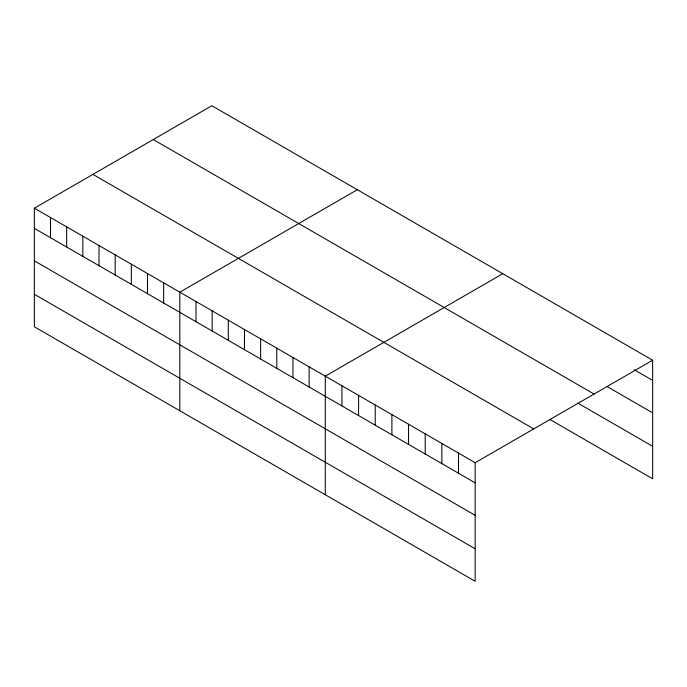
<?xml version="1.0" encoding="UTF-8"?>
<svg xmlns="http://www.w3.org/2000/svg" width="687" height="687" viewBox="0 0 687 687"><rect width="100%" height="100%" fill="white"/><g stroke="black" fill="none" stroke-linecap="round" stroke-linejoin="round"><path stroke-width="1.03" d="M34.35 208.204L475.164 462.703L475.164 581.271L34.35 326.772L34.35 208.204L211.836 105.729L652.65 360.228L652.65 478.796L549.961 419.508M357.309 189.715L179.814 292.19L179.814 410.757M502.772 273.701L325.286 376.167L325.286 494.743M475.164 462.703L652.65 360.228M634.144 369.7L652.65 380.383M607.317 386.687L652.65 412.861M153.27 139.547L594.075 394.046M577.715 403.054L652.65 446.318M92.925 174.386L533.73 428.886M34.35 228.359L475.164 482.858M34.35 260.837L475.164 515.336M34.35 294.294L475.164 548.793M458.504 453.085L458.504 473.24M441.853 443.476L441.853 463.622M425.201 433.858L425.201 454.013M408.55 424.24L408.55 444.395M391.899 414.63L391.899 434.785M375.239 405.012L375.239 425.167M358.588 395.403L358.588 415.558M341.937 385.785L341.937 405.94M309.124 366.841L309.124 386.996M292.963 357.506L292.963 377.661M276.792 348.172L276.792 368.326M260.631 338.846L260.631 359M244.469 329.511L244.469 349.666M228.307 320.185L228.307 340.331M212.146 310.85L212.146 331.005M195.984 301.516L195.984 321.671M163.652 282.855L163.652 303.01M147.49 273.52L147.49 293.675M131.329 264.194L131.329 284.341M115.167 254.86L115.167 275.015M99.005 245.525L99.005 265.68M82.835 236.199L82.835 256.354M66.673 226.865L66.673 247.019M50.512 217.53L50.512 237.685"/></g></svg>
